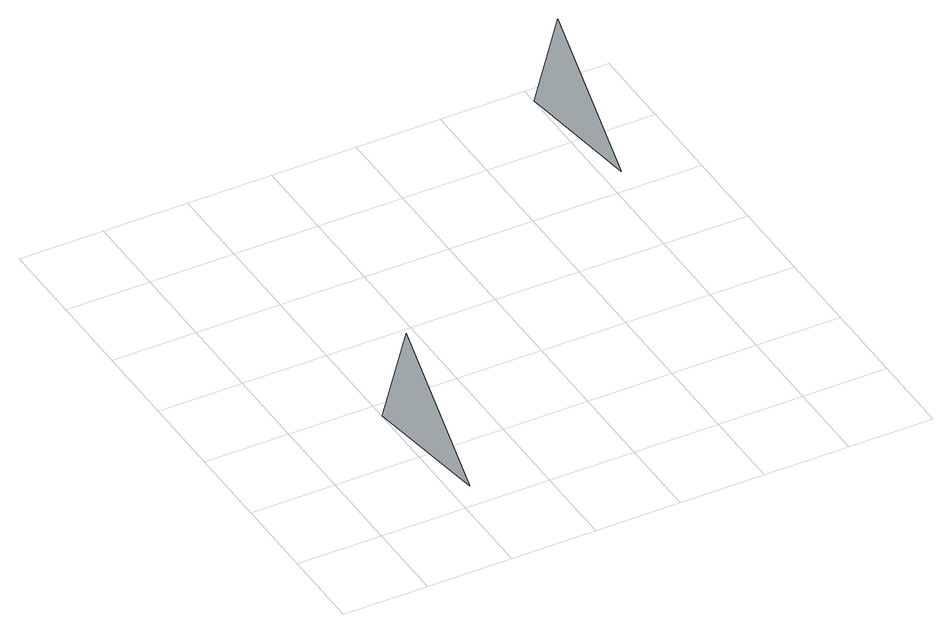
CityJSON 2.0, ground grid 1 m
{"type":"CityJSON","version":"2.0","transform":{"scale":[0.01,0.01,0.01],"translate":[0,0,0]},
"CityObjects":{
"object1":{"type":"GenericCityObject","attributes":{"function":"something"},"geometry":[{"type":"MultiSurface","lod":"1","boundaries":[[[0,1,2]],[[3,4,5]]]}]}
},
"vertices":[
[110,9,60],[101,181,41],[90,110,199],[501,581,41],[510,409,60],[490,510,199]
]}
